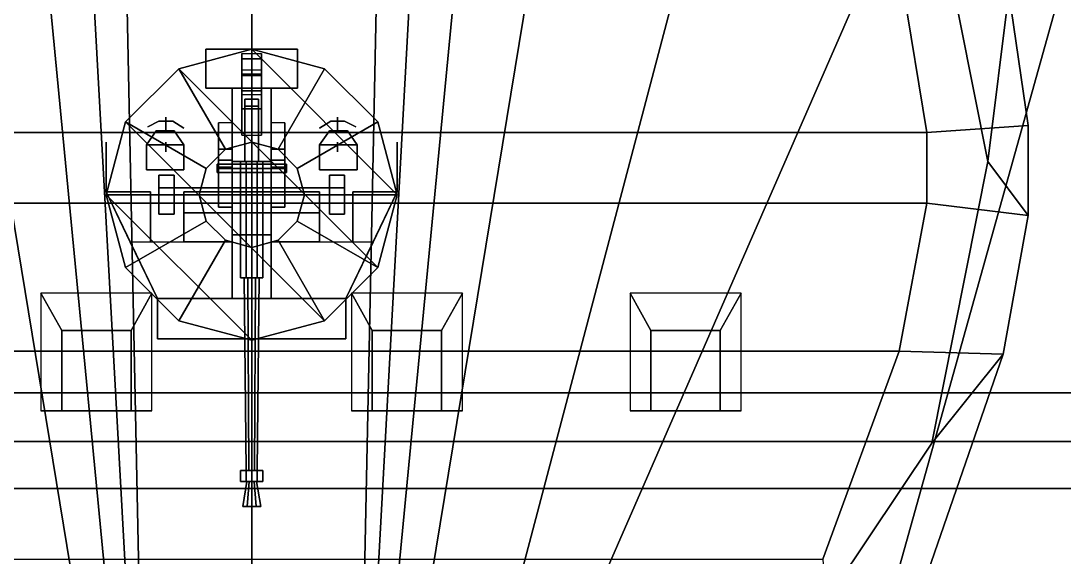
# Model space of a CAD drawing. Header units: millimetres. Extents: x -15 to 15, y -108 to 101.
# Drawn here: x -1.67 to 5.86, y -48.75 to -44.87 of the extents above; entities that cross this region are included whole.
import ezdxf

# ---------------------------------------------------------------- set-up
doc = ezdxf.new("R2010")
doc.units = ezdxf.units.MM
for name, color, linetype in [('citadelle', 3, 'Continuous'), ('gun', 1, 'Continuous'), ('sleeve', 5, 'Continuous'), ('superstructure', 4, 'Continuous'), ('turret', 2, 'Continuous')]:
    doc.layers.add(name, color=color, linetype=linetype)

msp = doc.modelspace()

# ---------------------------------------------------------------- linework, layer by layer
for points in [[(-4.38, -44.67, -8.17), (-3.05, -44.67, -8.63), (-1.51, -50.51, -8.36), (-1.83, -50.51, -8.17)], [(-3.05, -44.67, -8.63), (-1.99, -44.67, -9), (-1.03, -50.51, -8.83), (-1.51, -50.51, -8.36)], [(-1.99, -44.67, -9), (-1.46, -44.67, -9.21), (-0.9, -50.51, -9.04), (-1.03, -50.51, -8.83)], [(-1.46, -44.67, -9.21), (-1.14, -44.67, -9.34), (-0.82, -50.51, -9.26), (-0.9, -50.51, -9.04)], [(-1.14, -44.67, -9.34), (-0.9, -44.67, -9.44), (-0.78, -50.51, -9.44), (-0.82, -50.51, -9.26)], [(-0.9, -44.67, -9.44), (0, -44.67, -9.55), (0, -50.51, -9.55), (-0.78, -50.51, -9.44)], [(0.78, -50.51, -9.44), (0, -50.51, -9.55), (0, -44.67, -9.55), (0.9, -44.67, -9.44)], [(0.82, -50.51, -9.26), (0.78, -50.51, -9.44), (0.9, -44.67, -9.44), (1.14, -44.67, -9.34)], [(0.9, -50.51, -9.04), (0.82, -50.51, -9.26), (1.14, -44.67, -9.34), (1.46, -44.67, -9.21)], [(1.03, -50.51, -8.83), (0.9, -50.51, -9.04), (1.46, -44.67, -9.21), (1.99, -44.67, -9)], [(1.51, -50.51, -8.36), (1.03, -50.51, -8.83), (1.99, -44.67, -9), (3.05, -44.67, -8.63)], [(1.83, -50.51, -8.17), (1.51, -50.51, -8.36), (3.05, -44.67, -8.63), (4.38, -44.67, -8.17)], [(4.2, -50.51, -7.18), (1.83, -50.51, -8.17), (4.38, -44.67, -8.17), (5.83, -44.67, -7.56)], [(5.89, -50.51, -6.35), (4.2, -50.51, -7.18), (5.83, -44.67, -7.56), (7.69, -44.67, -6.58)]]:
    msp.add_3dface(points)
at = {"layer": 'citadelle'}
for points in [[(10.21, -41.52, 4.59), (-10.21, -41.52, 4.59), (-9.16, -47.56, 4.59), (9.16, -47.56, 4.59)], [(9.16, -47.56, 4.59), (-9.16, -47.56, 4.59), (-9.11, -47.91, 4.59), (9.11, -47.91, 4.59)], [(9.11, -47.91, 4.59), (-9.11, -47.91, 4.59), (-8.21, -48.25, 4.59), (8.21, -48.25, 4.59)], [(8.21, -48.25, 4.59), (-8.21, -48.25, 4.59), (-7.33, -49.42, 4.59), (7.33, -49.42, 4.59)]]:
    msp.add_3dface(points, dxfattribs=at)
at = {"layer": 'gun'}
for points in [[(-0.02, -48.12, 9.3554), (-0.04, -48.12, 9.39), (-0.055, -46.73, 9.39), (-0.0275, -46.73, 9.3424)], [(-0.04, -48.12, 9.39), (-0.02, -48.12, 9.4246), (-0.0275, -46.73, 9.4376), (-0.055, -46.73, 9.39)], [(0.02, -48.12, 9.3554), (-0.02, -48.12, 9.3554), (-0.0275, -46.73, 9.3424), (0.0275, -46.73, 9.3424)], [(-0.02, -48.12, 9.4246), (0.02, -48.12, 9.4246), (0.0275, -46.73, 9.4376), (-0.0275, -46.73, 9.4376)], [(0.04, -48.12, 9.39), (0.02, -48.12, 9.3554), (0.0275, -46.73, 9.3424), (0.055, -46.73, 9.39)], [(0.02, -48.12, 9.4246), (0.04, -48.12, 9.39), (0.055, -46.73, 9.39), (0.0275, -46.73, 9.4376)], [(-0.04, -48.12, 9.4593), (-0.08, -48.12, 9.39), (-0.08, -48.2, 9.39), (-0.04, -48.2, 9.4593)], [(-0.08, -48.12, 9.39), (-0.04, -48.12, 9.3207), (-0.04, -48.2, 9.3207), (-0.08, -48.2, 9.39)], [(0.08, -48.12, 9.39), (-0.08, -48.12, 9.39), (-0.04, -48.12, 9.4593), (0.04, -48.12, 9.4593)], [(0.04, -48.12, 9.3207), (-0.04, -48.12, 9.3207), (-0.08, -48.12, 9.39), (0.08, -48.12, 9.39)], [(0.04, -48.12, 9.4593), (-0.04, -48.12, 9.4593), (-0.04, -48.2, 9.4593), (0.04, -48.2, 9.4593)], [(-0.04, -48.12, 9.3207), (0.04, -48.12, 9.3207), (0.04, -48.2, 9.3207), (-0.04, -48.2, 9.3207)], [(0.08, -48.12, 9.39), (0.04, -48.12, 9.4593), (0.04, -48.2, 9.4593), (0.08, -48.2, 9.39)], [(0.04, -48.12, 9.3207), (0.08, -48.12, 9.39), (0.08, -48.2, 9.39), (0.04, -48.2, 9.3207)], [(0.04, -48.2, 9.4593), (-0.04, -48.2, 9.4593), (-0.08, -48.2, 9.39), (0.08, -48.2, 9.39)], [(0.08, -48.2, 9.39), (-0.08, -48.2, 9.39), (-0.04, -48.2, 9.3207), (0.04, -48.2, 9.3207)], [(-0.0175, -48.2, 9.4203), (-0.035, -48.2, 9.39), (-0.065, -48.38, 9.39), (-0.0325, -48.38, 9.4463)], [(-0.035, -48.2, 9.39), (-0.0175, -48.2, 9.3597), (-0.0325, -48.38, 9.3337), (-0.065, -48.38, 9.39)], [(0.0175, -48.2, 9.4203), (-0.0175, -48.2, 9.4203), (-0.0325, -48.38, 9.4463), (0.0325, -48.38, 9.4463)], [(-0.0175, -48.2, 9.3597), (0.0175, -48.2, 9.3597), (0.0325, -48.38, 9.3337), (-0.0325, -48.38, 9.3337)], [(0.035, -48.2, 9.39), (0.0175, -48.2, 9.4203), (0.0325, -48.38, 9.4463), (0.065, -48.38, 9.39)], [(0.0175, -48.2, 9.3597), (0.035, -48.2, 9.39), (0.065, -48.38, 9.39), (0.0325, -48.38, 9.3337)], [(0.0325, -48.38, 9.4463), (-0.0325, -48.38, 9.4463), (-0.065, -48.38, 9.39), (0.065, -48.38, 9.39)], [(0.065, -48.38, 9.39), (-0.065, -48.38, 9.39), (-0.0325, -48.38, 9.3337), (0.0325, -48.38, 9.3337)]]:
    msp.add_3dface(points, dxfattribs=at)
at = {"layer": 'sleeve'}
for points in [[(-0.33, -45.08, 9.5), (-0.33, -45.36, 9.5), (0.33, -45.36, 9.5), (0.33, -45.08, 9.5)], [(0.33, -45.08, 9.14), (0.33, -45.36, 9.14), (-0.33, -45.36, 9.14), (-0.33, -45.08, 9.14)], [(0.33, -45.08, 9.5), (0.33, -45.08, 9.14), (-0.33, -45.08, 9.14), (-0.33, -45.08, 9.5)], [(-0.33, -45.08, 9.14), (-0.33, -45.36, 9.14), (-0.33, -45.36, 9.5), (-0.33, -45.08, 9.5)], [(-0.07, -45.15, 8.93), (-0.07, -45.26, 8.98), (-0.07, -45.23, 9.14), (-0.07, -45.11, 9.14)], [(0.07, -45.11, 9.14), (0.07, -45.15, 8.93), (-0.07, -45.15, 8.93), (-0.07, -45.11, 9.14)], [(-0.07, -45.27, 8.72), (-0.07, -45.38, 8.77), (-0.07, -45.26, 8.98), (-0.07, -45.15, 8.93)], [(0.07, -45.15, 8.93), (0.07, -45.27, 8.72), (-0.07, -45.27, 8.72), (-0.07, -45.15, 8.93)], [(0.07, -45.23, 9.14), (0.07, -45.26, 8.98), (0.07, -45.15, 8.93), (0.07, -45.11, 9.14)], [(0.07, -45.26, 8.98), (0.07, -45.38, 8.77), (0.07, -45.27, 8.72), (0.07, -45.15, 8.93)], [(0.33, -45.36, 9.5), (0.33, -45.36, 9.14), (0.33, -45.08, 9.14), (0.33, -45.08, 9.5)], [(-0.07, -45.23, 9.14), (-0.07, -45.26, 8.98), (0.07, -45.26, 8.98), (0.07, -45.23, 9.14)], [(-0.07, -45.26, 8.98), (-0.07, -45.38, 8.77), (0.07, -45.38, 8.77), (0.07, -45.26, 8.98)], [(0.07, -45.27, 8.72), (0.07, -45.38, 8.6), (-0.07, -45.38, 8.6), (-0.07, -45.27, 8.72)], [(-0.07, -45.38, 8.6), (-0.07, -45.51, 8.65), (-0.07, -45.38, 8.77), (-0.07, -45.27, 8.72)], [(0.07, -45.38, 8.77), (0.07, -45.51, 8.65), (0.07, -45.38, 8.6), (0.07, -45.27, 8.72)], [(-0.33, -45.36, 9.5), (-0.33, -45.36, 9.14), (0.33, -45.36, 9.14), (0.33, -45.36, 9.5)], [(-0.14, -45.36, 9.19), (-0.14, -45.89, 9.19), (-0.14, -45.89, 9.46), (-0.14, -45.36, 9.46)], [(0.14, -45.36, 9.19), (0.14, -45.89, 9.19), (-0.14, -45.89, 9.19), (-0.14, -45.36, 9.19)], [(-0.14, -45.36, 9.46), (-0.14, -45.89, 9.46), (0.14, -45.89, 9.46), (0.14, -45.36, 9.46)], [(0.14, -45.89, 9.46), (0.14, -45.89, 9.19), (0.14, -45.36, 9.19), (0.14, -45.36, 9.46)], [(-0.07, -45.52, 8.5), (-0.07, -45.7, 8.55), (-0.07, -45.51, 8.65), (-0.07, -45.38, 8.6)], [(0.07, -45.38, 8.6), (0.07, -45.41, 8.57), (-0.07, -45.41, 8.57), (-0.07, -45.38, 8.6)], [(-0.07, -45.38, 8.77), (-0.07, -45.51, 8.65), (0.07, -45.51, 8.65), (0.07, -45.38, 8.77)], [(-0.05, -45.44, 9.46), (-0.05, -45.49, 9.46), (-0.05, -45.49, 9.68), (-0.05, -45.44, 9.55)], [(-0.05, -45.44, 9.55), (-0.05, -45.49, 9.68), (0.05, -45.49, 9.68), (0.05, -45.44, 9.55)], [(0.05, -45.44, 9.55), (0.05, -45.44, 9.46), (-0.05, -45.44, 9.46), (-0.05, -45.44, 9.55)], [(0.05, -45.49, 9.68), (0.05, -45.49, 9.46), (0.05, -45.44, 9.46), (0.05, -45.44, 9.55)], [(0.07, -45.51, 8.65), (0.07, -45.7, 8.55), (0.07, -45.52, 8.5), (0.07, -45.38, 8.6)], [(-0.07, -45.51, 8.65), (-0.07, -45.7, 8.55), (0.07, -45.7, 8.55), (0.07, -45.51, 8.65)], [(-0.05, -45.49, 9.46), (-0.05, -45.89, 9.46), (-0.05, -45.89, 9.52), (-0.05, -45.49, 9.68)], [(-0.05, -45.49, 9.68), (-0.05, -45.89, 9.52), (0.05, -45.89, 9.52), (0.05, -45.49, 9.68)], [(0.05, -45.89, 9.52), (0.05, -45.89, 9.46), (0.05, -45.49, 9.46), (0.05, -45.49, 9.68)], [(-0.14, -45.89, 9.46), (-0.14, -45.89, 9.19), (0.14, -45.89, 9.19), (0.14, -45.89, 9.46)], [(-0.14, -45.89, 9.19), (-0.14, -46.42, 9.19), (-0.14, -46.42, 9.32), (-0.14, -45.89, 9.32)], [(0.14, -45.89, 9.19), (0.14, -46.42, 9.19), (-0.14, -46.42, 9.19), (-0.14, -45.89, 9.19)], [(-0.14, -45.89, 9.32), (-0.14, -46.42, 9.32), (0.14, -46.42, 9.32), (0.14, -45.89, 9.32)], [(-0.04, -45.89, 9.4593), (-0.08, -45.89, 9.39), (-0.08, -46.73, 9.39), (-0.04, -46.73, 9.4593)], [(-0.08, -45.89, 9.39), (-0.04, -45.89, 9.3207), (-0.04, -46.73, 9.3207), (-0.08, -46.73, 9.39)], [(-0.05, -45.89, 9.52), (-0.05, -45.89, 9.46), (0.05, -45.89, 9.46), (0.05, -45.89, 9.52)], [(0.04, -45.89, 9.4593), (-0.04, -45.89, 9.4593), (-0.04, -46.73, 9.4593), (0.04, -46.73, 9.4593)], [(-0.04, -45.89, 9.3207), (0.04, -45.89, 9.3207), (0.04, -46.73, 9.3207), (-0.04, -46.73, 9.3207)], [(0.08, -45.89, 9.39), (0.04, -45.89, 9.4593), (0.04, -46.73, 9.4593), (0.08, -46.73, 9.39)], [(0.04, -45.89, 9.3207), (0.08, -45.89, 9.39), (0.08, -46.73, 9.39), (0.04, -46.73, 9.3207)], [(0.14, -46.42, 9.32), (0.14, -46.42, 9.19), (0.14, -45.89, 9.19), (0.14, -45.89, 9.32)], [(0.25, -45.94, 9.35), (0.25, -45.91, 9.32), (-0.25, -45.91, 9.32), (-0.25, -45.94, 9.35)], [(0.25, -45.91, 9.32), (0.25, -45.94, 9.29), (-0.25, -45.94, 9.29), (-0.25, -45.91, 9.32)], [(-0.25, -45.97, 9.32), (-0.25, -45.94, 9.35), (-0.25, -45.91, 9.32), (-0.25, -45.94, 9.29)], [(0.25, -45.97, 9.32), (0.25, -45.94, 9.35), (-0.25, -45.94, 9.35), (-0.25, -45.97, 9.32)], [(0.25, -45.94, 9.29), (0.25, -45.97, 9.32), (-0.25, -45.97, 9.32), (-0.25, -45.94, 9.29)], [(0.25, -45.94, 9.29), (0.25, -45.91, 9.32), (0.25, -45.94, 9.35), (0.25, -45.97, 9.32)], [(-0.67, -46.27, 9.61), (-0.56, -46.27, 9.61), (-0.56, -45.99, 9.61), (-0.67, -45.99, 9.61)], [(-0.67, -45.99, 9.48), (-0.56, -45.99, 9.48), (-0.56, -46.27, 9.48), (-0.67, -46.27, 9.48)], [(-0.67, -45.99, 9.61), (-0.67, -45.99, 9.48), (-0.67, -46.27, 9.48), (-0.67, -46.27, 9.61)], [(-0.56, -45.99, 9.61), (-0.56, -45.99, 9.48), (-0.67, -45.99, 9.48), (-0.67, -45.99, 9.61)], [(-0.56, -46.27, 9.61), (-0.56, -46.27, 9.48), (-0.56, -45.99, 9.48), (-0.56, -45.99, 9.61)], [(0.67, -45.99, 9.61), (0.67, -45.99, 9.48), (0.56, -45.99, 9.48), (0.56, -45.99, 9.61)], [(0.56, -46.27, 9.61), (0.67, -46.27, 9.61), (0.67, -45.99, 9.61), (0.56, -45.99, 9.61)], [(0.56, -45.99, 9.61), (0.56, -45.99, 9.48), (0.56, -46.27, 9.48), (0.56, -46.27, 9.61)], [(0.56, -45.99, 9.48), (0.67, -45.99, 9.48), (0.67, -46.27, 9.48), (0.56, -46.27, 9.48)], [(0.67, -46.27, 9.61), (0.67, -46.27, 9.48), (0.67, -45.99, 9.48), (0.67, -45.99, 9.61)], [(0.67, -46.08, 9.48), (0.67, -46.08, 9.43), (-0.67, -46.08, 9.43), (-0.67, -46.08, 9.48)], [(-0.67, -46.08, 9.43), (0.67, -46.08, 9.43), (0.67, -46.13, 9.43), (-0.67, -46.13, 9.43)], [(-0.67, -46.08, 9.48), (-0.67, -46.08, 9.43), (-0.67, -46.13, 9.43), (-0.67, -46.13, 9.48)], [(-0.56, -46.13, 9.48), (0.56, -46.13, 9.48), (0.56, -46.08, 9.48), (-0.56, -46.08, 9.48)], [(0.67, -46.13, 9.48), (0.67, -46.13, 9.43), (0.67, -46.08, 9.43), (0.67, -46.08, 9.48)], [(-0.67, -46.13, 9.43), (0.67, -46.13, 9.43), (0.67, -46.13, 9.48), (-0.67, -46.13, 9.48)], [(-0.67, -46.27, 9.48), (-0.56, -46.27, 9.48), (-0.56, -46.27, 9.61), (-0.67, -46.27, 9.61)], [(0.56, -46.27, 9.48), (0.67, -46.27, 9.48), (0.67, -46.27, 9.61), (0.56, -46.27, 9.61)], [(-0.14, -46.42, 9.32), (-0.14, -46.42, 9.19), (0.14, -46.42, 9.19), (0.14, -46.42, 9.32)], [(0.04, -46.73, 9.4593), (-0.04, -46.73, 9.4593), (-0.08, -46.73, 9.39), (0.08, -46.73, 9.39)], [(0.08, -46.73, 9.39), (-0.08, -46.73, 9.39), (-0.04, -46.73, 9.3207), (0.04, -46.73, 9.3207)]]:
    msp.add_3dface(points, dxfattribs=at)
at = {"layer": 'superstructure'}
for points in [[(5.31, -45.89, 4.59), (4.9058, -43.858, 4.59), (4.9058, -43.858, 5.45), (5.31, -45.89, 5.45)], [(4.9058, -47.922, 4.59), (5.31, -45.89, 4.59), (5.31, -45.89, 5.45), (4.9058, -47.922, 5.45)], [(3.7547, -49.6447, 4.59), (4.9058, -47.922, 4.59), (4.9058, -47.922, 5.45), (3.7547, -49.6447, 5.45)]]:
    msp.add_3dface(points, dxfattribs=at)
at = {"layer": 'turret'}
for points in [[(5.31, -45.89, 5.45), (4.9058, -43.858, 5.45), (4.18, -40.31, 5.45), (5.46, -44.67, 5.45)], [(4.87, -45.68, 8.27), (4.7, -44.64, 8.38), (-4.7, -44.64, 8.38), (-4.87, -45.68, 8.27)], [(5.6, -45.63, 5.45), (5.46, -44.67, 5.45), (4.7, -44.64, 8.38), (4.87, -45.68, 8.27)], [(5.6, -46.28, 5.45), (5.31, -45.89, 5.45), (5.46, -44.67, 5.45), (5.6, -45.63, 5.45)], [(-0.525, -45.2207, 8.57), (0.9093, -46.655, 8.57), (1.05, -46.13, 8.57), (0, -45.08, 8.57)], [(0, -45.08, 8.47), (-0.525, -45.2207, 8.47), (-0.525, -45.2207, 8.57), (0, -45.08, 8.57)], [(-0.525, -45.2207, 8.47), (0, -45.08, 8.47), (0, -45.75, 8.34), (-0.19, -45.8009, 8.34)], [(0.525, -45.2207, 8.47), (0, -45.08, 8.47), (0, -45.08, 8.57), (0.525, -45.2207, 8.57)], [(0, -45.08, 8.47), (0.525, -45.2207, 8.47), (0.19, -45.8009, 8.34), (0, -45.75, 8.34)], [(0, -45.08, 8.57), (1.05, -46.13, 8.57), (0.9093, -45.605, 8.57), (0.525, -45.2207, 8.57)], [(-0.9093, -45.605, 8.57), (0.525, -47.0393, 8.57), (0.9093, -46.655, 8.57), (-0.525, -45.2207, 8.57)], [(-0.525, -45.2207, 8.47), (-0.9093, -45.605, 8.47), (-0.9093, -45.605, 8.57), (-0.525, -45.2207, 8.57)], [(-0.9093, -45.605, 8.47), (-0.525, -45.2207, 8.47), (-0.19, -45.8009, 8.34), (-0.3291, -45.94, 8.34)], [(0.525, -45.2207, 8.47), (0.9093, -45.605, 8.47), (0.3291, -45.94, 8.34), (0.19, -45.8009, 8.34)], [(0.9093, -45.605, 8.47), (0.525, -45.2207, 8.47), (0.525, -45.2207, 8.57), (0.9093, -45.605, 8.57)], [(-0.75, -45.64, 9.15), (-0.75, -45.64, 9.03), (-0.67, -45.6, 9.03), (-0.67, -45.6, 9.15)], [(-0.67, -45.6, 9.15), (-0.67, -45.6, 9.03), (-0.75, -45.64, 9.03), (-0.75, -45.64, 9.15)], [(-0.67, -45.6, 9.15), (-0.67, -45.6, 9.03), (-0.57, -45.6, 9.03), (-0.57, -45.6, 9.15)], [(-0.57, -45.6, 9.15), (-0.57, -45.6, 9.03), (-0.67, -45.6, 9.03), (-0.67, -45.6, 9.15)], [(-0.62, -45.6, 9.03), (-0.62, -45.67, 8.89), (-0.62, -45.63, 8.89), (-0.62, -45.57, 9.03)], [(-0.62, -45.57, 9.03), (-0.62, -45.63, 8.89), (-0.62, -45.67, 8.89), (-0.62, -45.6, 9.03)], [(-0.57, -45.6, 9.15), (-0.57, -45.6, 9.03), (-0.49, -45.65, 9.03), (-0.49, -45.65, 9.15)], [(-0.49, -45.65, 9.15), (-0.49, -45.65, 9.03), (-0.57, -45.6, 9.03), (-0.57, -45.6, 9.15)], [(0.57, -45.6, 9.15), (0.57, -45.6, 9.03), (0.49, -45.65, 9.03), (0.49, -45.65, 9.15)], [(0.49, -45.65, 9.15), (0.49, -45.65, 9.03), (0.57, -45.6, 9.03), (0.57, -45.6, 9.15)], [(0.57, -45.6, 9.15), (0.57, -45.6, 9.03), (0.67, -45.6, 9.03), (0.67, -45.6, 9.15)], [(0.67, -45.6, 9.15), (0.67, -45.6, 9.03), (0.57, -45.6, 9.03), (0.57, -45.6, 9.15)], [(0.62, -45.6, 9.03), (0.62, -45.67, 8.89), (0.62, -45.63, 8.89), (0.62, -45.57, 9.03)], [(0.62, -45.57, 9.03), (0.62, -45.63, 8.89), (0.62, -45.67, 8.89), (0.62, -45.6, 9.03)], [(0.67, -45.6, 9.15), (0.67, -45.6, 9.03), (0.75, -45.64, 9.03), (0.75, -45.64, 9.15)], [(0.75, -45.64, 9.15), (0.75, -45.64, 9.03), (0.67, -45.6, 9.03), (0.67, -45.6, 9.15)], [(-1.05, -46.13, 8.57), (0, -47.18, 8.57), (0.525, -47.0393, 8.57), (-0.9093, -45.605, 8.57)], [(-0.9093, -45.605, 8.47), (-1.05, -46.13, 8.47), (-1.05, -46.13, 8.57), (-0.9093, -45.605, 8.57)], [(-1.05, -46.13, 8.47), (-0.9093, -45.605, 8.47), (-0.3291, -45.94, 8.34), (-0.38, -46.13, 8.34)], [(-0.69, -45.67, 8.89), (-0.76, -45.77, 8.89), (-0.49, -45.77, 8.89), (-0.56, -45.67, 8.89)], [(-0.56, -45.67, 8.89), (-0.49, -45.77, 8.89), (-0.76, -45.77, 8.89), (-0.69, -45.67, 8.89)], [(-0.24, -45.88, 9.17), (-0.14, -45.88, 9.17), (-0.14, -45.61, 8.57), (-0.24, -45.61, 8.57)], [(-0.24, -45.61, 8.57), (-0.24, -46.22, 8.57), (-0.24, -46.22, 9.23), (-0.24, -45.88, 9.17)], [(-0.14, -45.88, 9.17), (-0.14, -46.22, 9.23), (-0.14, -46.22, 8.57), (-0.14, -45.61, 8.57)], [(0.14, -45.88, 9.17), (0.24, -45.88, 9.17), (0.24, -45.61, 8.57), (0.14, -45.61, 8.57)], [(0.14, -45.61, 8.57), (0.14, -46.22, 8.57), (0.14, -46.22, 9.23), (0.14, -45.88, 9.17)], [(0.24, -45.88, 9.17), (0.24, -46.22, 9.23), (0.24, -46.22, 8.57), (0.24, -45.61, 8.57)], [(0.9093, -45.605, 8.47), (1.05, -46.13, 8.47), (0.38, -46.13, 8.34), (0.3291, -45.94, 8.34)], [(0.69, -45.67, 8.89), (0.76, -45.77, 8.89), (0.49, -45.77, 8.89), (0.56, -45.67, 8.89)], [(0.56, -45.67, 8.89), (0.49, -45.77, 8.89), (0.76, -45.77, 8.89), (0.69, -45.67, 8.89)], [(1.05, -46.13, 8.47), (0.9093, -45.605, 8.47), (0.9093, -45.605, 8.57), (1.05, -46.13, 8.57)], [(5.6, -46.28, 5.45), (5.6, -45.63, 5.45), (4.87, -45.68, 8.27), (4.87, -46.19, 8.23)], [(4.87, -46.19, 8.23), (4.87, -45.68, 8.27), (-4.87, -45.68, 8.27), (-4.87, -46.19, 8.23)], [(-1.05, -45.89, 9.88), (-1.05, -45.89, 8.57), (-1.05, -45.75, 8.57), (-1.05, -45.75, 9.72)], [(-1.05, -45.75, 9.72), (-1.05, -45.75, 8.57), (-1.05, -45.89, 8.57), (-1.05, -45.89, 9.88)], [(-0.62, -45.82, 8.89), (-0.62, -45.82, 8.57), (-0.62, -45.75, 8.57), (-0.62, -45.75, 8.89)], [(-0.62, -45.75, 8.89), (-0.62, -45.75, 8.57), (-0.62, -45.82, 8.57), (-0.62, -45.82, 8.89)], [(0, -45.75, 8.23), (-0.19, -45.8009, 8.22), (-0.19, -45.8009, 8.34), (0, -45.75, 8.34)], [(0.19, -45.8009, 8.22), (0, -45.75, 8.23), (0, -45.75, 8.34), (0.19, -45.8009, 8.34)], [(0.62, -45.82, 8.89), (0.62, -45.82, 8.57), (0.62, -45.75, 8.57), (0.62, -45.75, 8.89)], [(0.62, -45.75, 8.89), (0.62, -45.75, 8.57), (0.62, -45.82, 8.57), (0.62, -45.82, 8.89)], [(1.05, -45.75, 9.72), (1.05, -45.75, 8.57), (1.05, -45.89, 8.57), (1.05, -45.89, 9.88)], [(1.05, -45.89, 9.88), (1.05, -45.89, 8.57), (1.05, -45.75, 8.57), (1.05, -45.75, 9.72)], [(-0.76, -45.77, 8.89), (-0.76, -45.95, 8.89), (-0.49, -45.95, 8.89), (-0.49, -45.77, 8.89)], [(-0.49, -45.77, 8.89), (-0.49, -45.95, 8.89), (-0.76, -45.95, 8.89), (-0.76, -45.77, 8.89)], [(-0.19, -45.8009, 8.22), (-0.3291, -45.94, 8.21), (-0.3291, -45.94, 8.34), (-0.19, -45.8009, 8.34)], [(-0.24, -45.8, 9.65), (-0.14, -45.8, 9.65), (-0.14, -45.88, 9.17), (-0.24, -45.88, 9.17)], [(-0.24, -45.93, 9.57), (-0.14, -45.93, 9.57), (-0.14, -45.8, 9.65), (-0.24, -45.8, 9.65)], [(-0.24, -45.88, 9.17), (-0.24, -46.22, 9.23), (-0.24, -45.93, 9.57), (-0.24, -45.8, 9.65)], [(-0.14, -45.8, 9.65), (-0.14, -45.93, 9.57), (-0.14, -46.22, 9.23), (-0.14, -45.88, 9.17)], [(0.14, -45.8, 9.65), (0.24, -45.8, 9.65), (0.24, -45.88, 9.17), (0.14, -45.88, 9.17)], [(0.14, -45.88, 9.17), (0.14, -46.22, 9.23), (0.14, -45.93, 9.57), (0.14, -45.8, 9.65)], [(0.14, -45.93, 9.57), (0.24, -45.93, 9.57), (0.24, -45.8, 9.65), (0.14, -45.8, 9.65)], [(0.3291, -45.94, 8.21), (0.19, -45.8009, 8.22), (0.19, -45.8009, 8.34), (0.3291, -45.94, 8.34)], [(0.24, -45.8, 9.65), (0.24, -45.93, 9.57), (0.24, -46.22, 9.23), (0.24, -45.88, 9.17)], [(0.76, -45.77, 8.89), (0.76, -45.95, 8.89), (0.49, -45.95, 8.89), (0.49, -45.77, 8.89)], [(0.49, -45.77, 8.89), (0.49, -45.95, 8.89), (0.76, -45.95, 8.89), (0.76, -45.77, 8.89)], [(-1.05, -45.89, 9.88), (-1.05, -45.89, 8.57), (-1.05, -46.11, 8.57), (-1.05, -46.11, 9.88)], [(-1.05, -46.11, 9.88), (-1.05, -46.11, 8.57), (-1.05, -45.89, 8.57), (-1.05, -45.89, 9.88)], [(1.05, -45.89, 9.88), (1.05, -45.89, 8.57), (1.05, -46.11, 8.57), (1.05, -46.11, 9.88)], [(1.05, -46.11, 9.88), (1.05, -46.11, 8.57), (1.05, -45.89, 8.57), (1.05, -45.89, 9.88)], [(5.42, -47.28, 5.45), (4.9058, -47.922, 5.45), (5.31, -45.89, 5.45), (5.6, -46.28, 5.45)], [(-0.3291, -45.94, 8.21), (-0.38, -46.13, 8.19), (-0.38, -46.13, 8.34), (-0.3291, -45.94, 8.34)], [(-0.24, -46.22, 9.23), (-0.14, -46.22, 9.23), (-0.14, -45.93, 9.57), (-0.24, -45.93, 9.57)], [(0.14, -46.22, 9.23), (0.24, -46.22, 9.23), (0.24, -45.93, 9.57), (0.14, -45.93, 9.57)], [(0.38, -46.13, 8.19), (0.3291, -45.94, 8.21), (0.3291, -45.94, 8.34), (0.38, -46.13, 8.34)], [(-0.68, -46.88, 8.99), (-0.68, -46.88, 8.57), (-1.05, -46.11, 8.57), (-1.05, -46.11, 9.88)], [(-1.05, -46.11, 9.88), (-1.05, -46.11, 8.57), (-0.68, -46.88, 8.57), (-0.68, -46.88, 8.99)], [(-1.05, -46.11, 9.88), (-0.73, -46.11, 9.88), (-0.73, -46.47, 9.46), (-0.8763, -46.4715, 9.4621)], [(-0.8763, -46.4715, 9.4621), (-0.73, -46.47, 9.46), (-0.73, -46.11, 9.88), (-1.05, -46.11, 9.88)], [(-0.49, -46.26, 9.71), (0.49, -46.26, 9.71), (0.49, -46.11, 9.88), (-0.49, -46.11, 9.88)], [(-0.49, -46.11, 9.88), (0.49, -46.11, 9.88), (0.49, -46.26, 9.71), (-0.49, -46.26, 9.71)], [(1.05, -46.11, 9.88), (1.05, -46.11, 8.57), (0.68, -46.88, 8.57), (0.68, -46.88, 8.99)], [(0.68, -46.88, 8.99), (0.68, -46.88, 8.57), (1.05, -46.11, 8.57), (1.05, -46.11, 9.88)], [(1.05, -46.11, 9.88), (0.73, -46.11, 9.88), (0.73, -46.47, 9.46), (0.8763, -46.4715, 9.4621)], [(0.8763, -46.4715, 9.4621), (0.73, -46.47, 9.46), (0.73, -46.11, 9.88), (1.05, -46.11, 9.88)], [(4.67, -47.26, 8.14), (4.87, -46.19, 8.23), (-4.87, -46.19, 8.23), (-4.67, -47.26, 8.14)], [(-0.9093, -46.655, 8.57), (-0.525, -47.0393, 8.57), (0, -47.18, 8.57), (-1.05, -46.13, 8.57)], [(-1.05, -46.13, 8.47), (-0.9093, -46.655, 8.47), (-0.9093, -46.655, 8.57), (-1.05, -46.13, 8.57)], [(-0.9093, -46.655, 8.47), (-1.05, -46.13, 8.47), (-0.38, -46.13, 8.34), (-0.3291, -46.32, 8.34)], [(-0.38, -46.13, 8.19), (-0.3291, -46.32, 8.17), (-0.3291, -46.32, 8.34), (-0.38, -46.13, 8.34)], [(0.3291, -46.32, 8.17), (0.38, -46.13, 8.19), (0.38, -46.13, 8.34), (0.3291, -46.32, 8.34)], [(1.05, -46.13, 8.47), (0.9093, -46.655, 8.47), (0.3291, -46.32, 8.34), (0.38, -46.13, 8.34)], [(0.9093, -46.655, 8.47), (1.05, -46.13, 8.47), (1.05, -46.13, 8.57), (0.9093, -46.655, 8.57)], [(5.42, -47.28, 5.45), (5.6, -46.28, 5.45), (4.87, -46.19, 8.23), (4.67, -47.26, 8.14)], [(-0.49, -46.47, 9.46), (-0.14, -46.47, 9.46), (-0.14, -46.26, 9.71), (-0.49, -46.26, 9.71)], [(-0.49, -46.26, 9.71), (-0.14, -46.26, 9.71), (-0.14, -46.47, 9.46), (-0.49, -46.47, 9.46)], [(-0.24, -46.22, 8.57), (-0.14, -46.22, 8.57), (-0.14, -46.22, 9.23), (-0.24, -46.22, 9.23)], [(0.14, -46.22, 8.57), (0.24, -46.22, 8.57), (0.24, -46.22, 9.23), (0.14, -46.22, 9.23)], [(0.49, -46.26, 9.71), (0.14, -46.26, 9.71), (0.14, -46.47, 9.46), (0.49, -46.47, 9.46)], [(0.49, -46.47, 9.46), (0.14, -46.47, 9.46), (0.14, -46.26, 9.71), (0.49, -46.26, 9.71)], [(-0.525, -47.0393, 8.47), (-0.9093, -46.655, 8.47), (-0.3291, -46.32, 8.34), (-0.19, -46.4591, 8.34)], [(-0.3291, -46.32, 8.17), (-0.19, -46.4591, 8.15), (-0.19, -46.4591, 8.34), (-0.3291, -46.32, 8.34)], [(0.19, -46.4591, 8.15), (0.3291, -46.32, 8.17), (0.3291, -46.32, 8.34), (0.19, -46.4591, 8.34)], [(0.9093, -46.655, 8.47), (0.525, -47.0393, 8.47), (0.19, -46.4591, 8.34), (0.3291, -46.32, 8.34)], [(-0.68, -46.88, 8.99), (-0.14, -46.88, 8.99), (-0.14, -46.47, 9.46), (-0.8763, -46.4715, 9.4621)], [(-0.8763, -46.4715, 9.4621), (-0.14, -46.47, 9.46), (-0.14, -46.88, 8.99), (-0.68, -46.88, 8.99)], [(0, -47.18, 8.47), (-0.525, -47.0393, 8.47), (-0.19, -46.4591, 8.34), (0, -46.51, 8.34)], [(-0.19, -46.4591, 8.15), (0, -46.51, 8.15), (0, -46.51, 8.34), (-0.19, -46.4591, 8.34)], [(0, -46.51, 8.15), (0.19, -46.4591, 8.15), (0.19, -46.4591, 8.34), (0, -46.51, 8.34)], [(0.525, -47.0393, 8.47), (0, -47.18, 8.47), (0, -46.51, 8.34), (0.19, -46.4591, 8.34)], [(0.68, -46.88, 8.99), (0.14, -46.88, 8.99), (0.14, -46.47, 9.46), (0.8763, -46.4715, 9.4621)], [(0.8763, -46.4715, 9.4621), (0.14, -46.47, 9.46), (0.14, -46.88, 8.99), (0.68, -46.88, 8.99)], [(-0.9093, -46.655, 8.47), (-0.525, -47.0393, 8.47), (-0.525, -47.0393, 8.57), (-0.9093, -46.655, 8.57)], [(0.525, -47.0393, 8.47), (0.9093, -46.655, 8.47), (0.9093, -46.655, 8.57), (0.525, -47.0393, 8.57)], [(-0.87, -47.11, 8.41), (-0.72, -46.84, 8.17), (-1.52, -46.84, 8.17), (-1.37, -47.11, 8.41)], [(-1.37, -47.11, 8.41), (-1.52, -46.84, 8.17), (-1.52, -47.69, 8.1), (-1.37, -47.69, 8.41)], [(-0.72, -47.69, 8.1), (-0.72, -46.84, 8.17), (-0.87, -47.11, 8.41), (-0.87, -47.69, 8.41)], [(-0.68, -46.88, 8.99), (-0.68, -47.17, 8.99), (0.68, -47.17, 8.99), (0.68, -46.88, 8.99)], [(0.68, -46.88, 8.57), (0.68, -47.17, 8.57), (-0.68, -47.17, 8.57), (-0.68, -46.88, 8.57)], [(-0.68, -46.88, 8.57), (-0.68, -47.17, 8.57), (-0.68, -47.17, 8.99), (-0.68, -46.88, 8.99)], [(0.68, -47.17, 8.99), (0.68, -47.17, 8.57), (0.68, -46.88, 8.57), (0.68, -46.88, 8.99)], [(1.37, -47.11, 8.41), (1.52, -46.84, 8.17), (0.72, -46.84, 8.17), (0.87, -47.11, 8.41)], [(0.87, -47.11, 8.41), (0.72, -46.84, 8.17), (0.72, -47.69, 8.1), (0.87, -47.69, 8.41)], [(1.52, -47.69, 8.1), (1.52, -46.84, 8.17), (1.37, -47.11, 8.41), (1.37, -47.69, 8.41)], [(2.88, -47.11, 8.41), (2.73, -46.84, 8.17), (2.73, -47.69, 8.1), (2.88, -47.69, 8.41)], [(3.38, -47.11, 8.41), (3.53, -46.84, 8.17), (2.73, -46.84, 8.17), (2.88, -47.11, 8.41)], [(3.53, -47.69, 8.1), (3.53, -46.84, 8.17), (3.38, -47.11, 8.41), (3.38, -47.69, 8.41)], [(-0.525, -47.0393, 8.47), (0, -47.18, 8.47), (0, -47.18, 8.57), (-0.525, -47.0393, 8.57)], [(0, -47.18, 8.47), (0.525, -47.0393, 8.47), (0.525, -47.0393, 8.57), (0, -47.18, 8.57)], [(-0.87, -47.69, 8.41), (-0.87, -47.11, 8.41), (-1.37, -47.11, 8.41), (-1.37, -47.69, 8.41)], [(-0.68, -47.17, 8.99), (-0.68, -47.17, 8.57), (0.68, -47.17, 8.57), (0.68, -47.17, 8.99)], [(1.37, -47.69, 8.41), (1.37, -47.11, 8.41), (0.87, -47.11, 8.41), (0.87, -47.69, 8.41)], [(3.38, -47.69, 8.41), (3.38, -47.11, 8.41), (2.88, -47.11, 8.41), (2.88, -47.69, 8.41)], [(4.12, -48.76, 8), (4.67, -47.26, 8.14), (-4.67, -47.26, 8.14), (-4.12, -48.76, 8)], [(4.25, -50.67, 5.45), (3.7547, -49.6447, 5.45), (4.9058, -47.922, 5.45), (5.42, -47.28, 5.45)], [(4.25, -50.67, 5.45), (5.42, -47.28, 5.45), (4.67, -47.26, 8.14), (4.12, -48.76, 8)], [(-1.37, -47.69, 8.41), (-1.52, -47.69, 8.1), (-0.72, -47.69, 8.1), (-0.87, -47.69, 8.41)], [(0.87, -47.69, 8.41), (0.72, -47.69, 8.1), (1.52, -47.69, 8.1), (1.37, -47.69, 8.41)], [(2.88, -47.69, 8.41), (2.73, -47.69, 8.1), (3.53, -47.69, 8.1), (3.38, -47.69, 8.41)]]:
    msp.add_3dface(points, dxfattribs=at)

doc.saveas('drawing.dxf')
